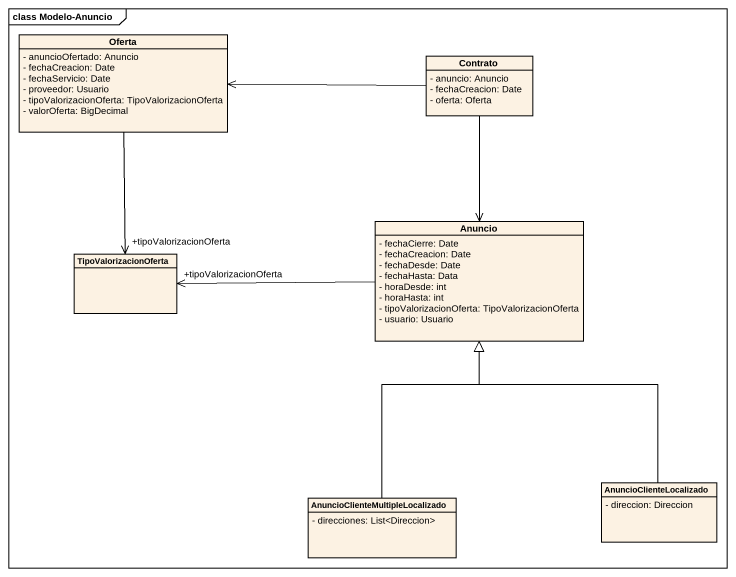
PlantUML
@startuml
mainframe class Modelo-Anuncio
hide circle
hide empty members
skinparam classAttributeIconSize 0
class Oferta {
  - anuncioOfertado: Anuncio
  - fechaCreacion: Date
  - fechaServicio: Date
  - proveedor: Usuario
  - tipoValorizacionOferta: TipoValorizacionOferta
  - valorOferta: BigDecimal
}
class Contrato {
  - anuncio: Anuncio
  - fechaCreacion: Date
  - oferta: Oferta
}
class Anuncio {
  - fechaCierre: Date
  - fechaCreacion: Date
  - fechaDesde: Date
  - fechaHasta: Data
  - horaDesde: int
  - horaHasta: int
  - tipoValorizacionOferta: TipoValorizacionOferta
  - usuario: Usuario
}
class TipoValorizacionOferta
class "AnuncioClienteMultipleLocalizado" as AnuncioClienteMultipleLocali {
  - direcciones: List<Direccion>
}
class AnuncioClienteLocalizado {
  - direccion: Direccion
}
Oferta --> "+tipoValorizacionOferta" TipoValorizacionOferta
Contrato -left-> Oferta
Contrato --> Anuncio
Anuncio -left-> "+tipoValorizacionOferta" TipoValorizacionOferta
AnuncioClienteMultipleLocali -up-|> Anuncio
AnuncioClienteLocalizado -up-|> Anuncio
@enduml
